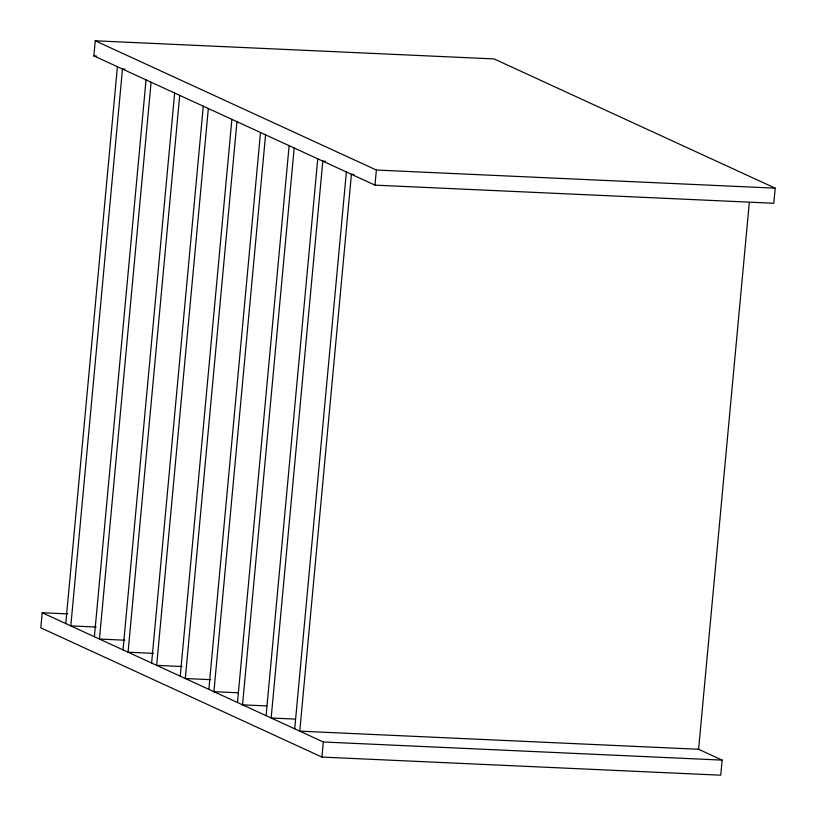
<?xml version="1.0" encoding="UTF-8"?>
<svg xmlns="http://www.w3.org/2000/svg" width="816" height="816" viewBox="0 0 816 816"><rect width="100%" height="100%" fill="white"/><g stroke="black" fill="none" stroke-linecap="round" stroke-linejoin="round"><path stroke-width="1.22" d="M67.606 613.897L42.197 612.734L40.8 627.83L321.932 757.075L720.742 775.2L722.14 760.104L697.843 748.935M93.86 55.896L95.258 40.8L494.068 58.925L775.2 188.17L773.803 203.266L374.983 185.14L93.86 55.896L96.4 56.018M65.759 623.567L117.412 66.728M94.381 636.725L146.033 79.886M151.093 82.212L99.44 639.05L124.838 640.203M123.002 649.883L174.655 93.044M179.714 95.37L128.061 652.208L153.459 653.361M151.613 663.041L203.276 106.202M208.335 108.528L156.672 665.366L182.08 666.519M180.234 676.199L231.887 119.36M236.956 121.686L185.293 678.524L210.701 679.677M208.855 689.357L260.508 132.518M265.567 134.844L213.914 691.682L238.048 692.774M237.476 702.515L289.129 145.666M294.188 147.992L242.536 704.84L266.669 705.932M266.087 715.663L317.75 158.824M294.709 728.821L346.372 171.982M321.932 757.075L323.33 741.979L42.197 612.734M374.983 185.14L376.39 170.044L95.258 40.8M749.302 202.582L698.588 749.272L299.768 731.146L351.431 174.308L353.971 174.43M125.011 69.166L122.471 69.054L70.819 625.892L96.217 627.045M325.349 161.272L322.81 161.15L271.157 717.998L295.28 719.09M376.39 170.044L775.2 188.17M323.33 741.979L722.14 760.104"/></g></svg>
